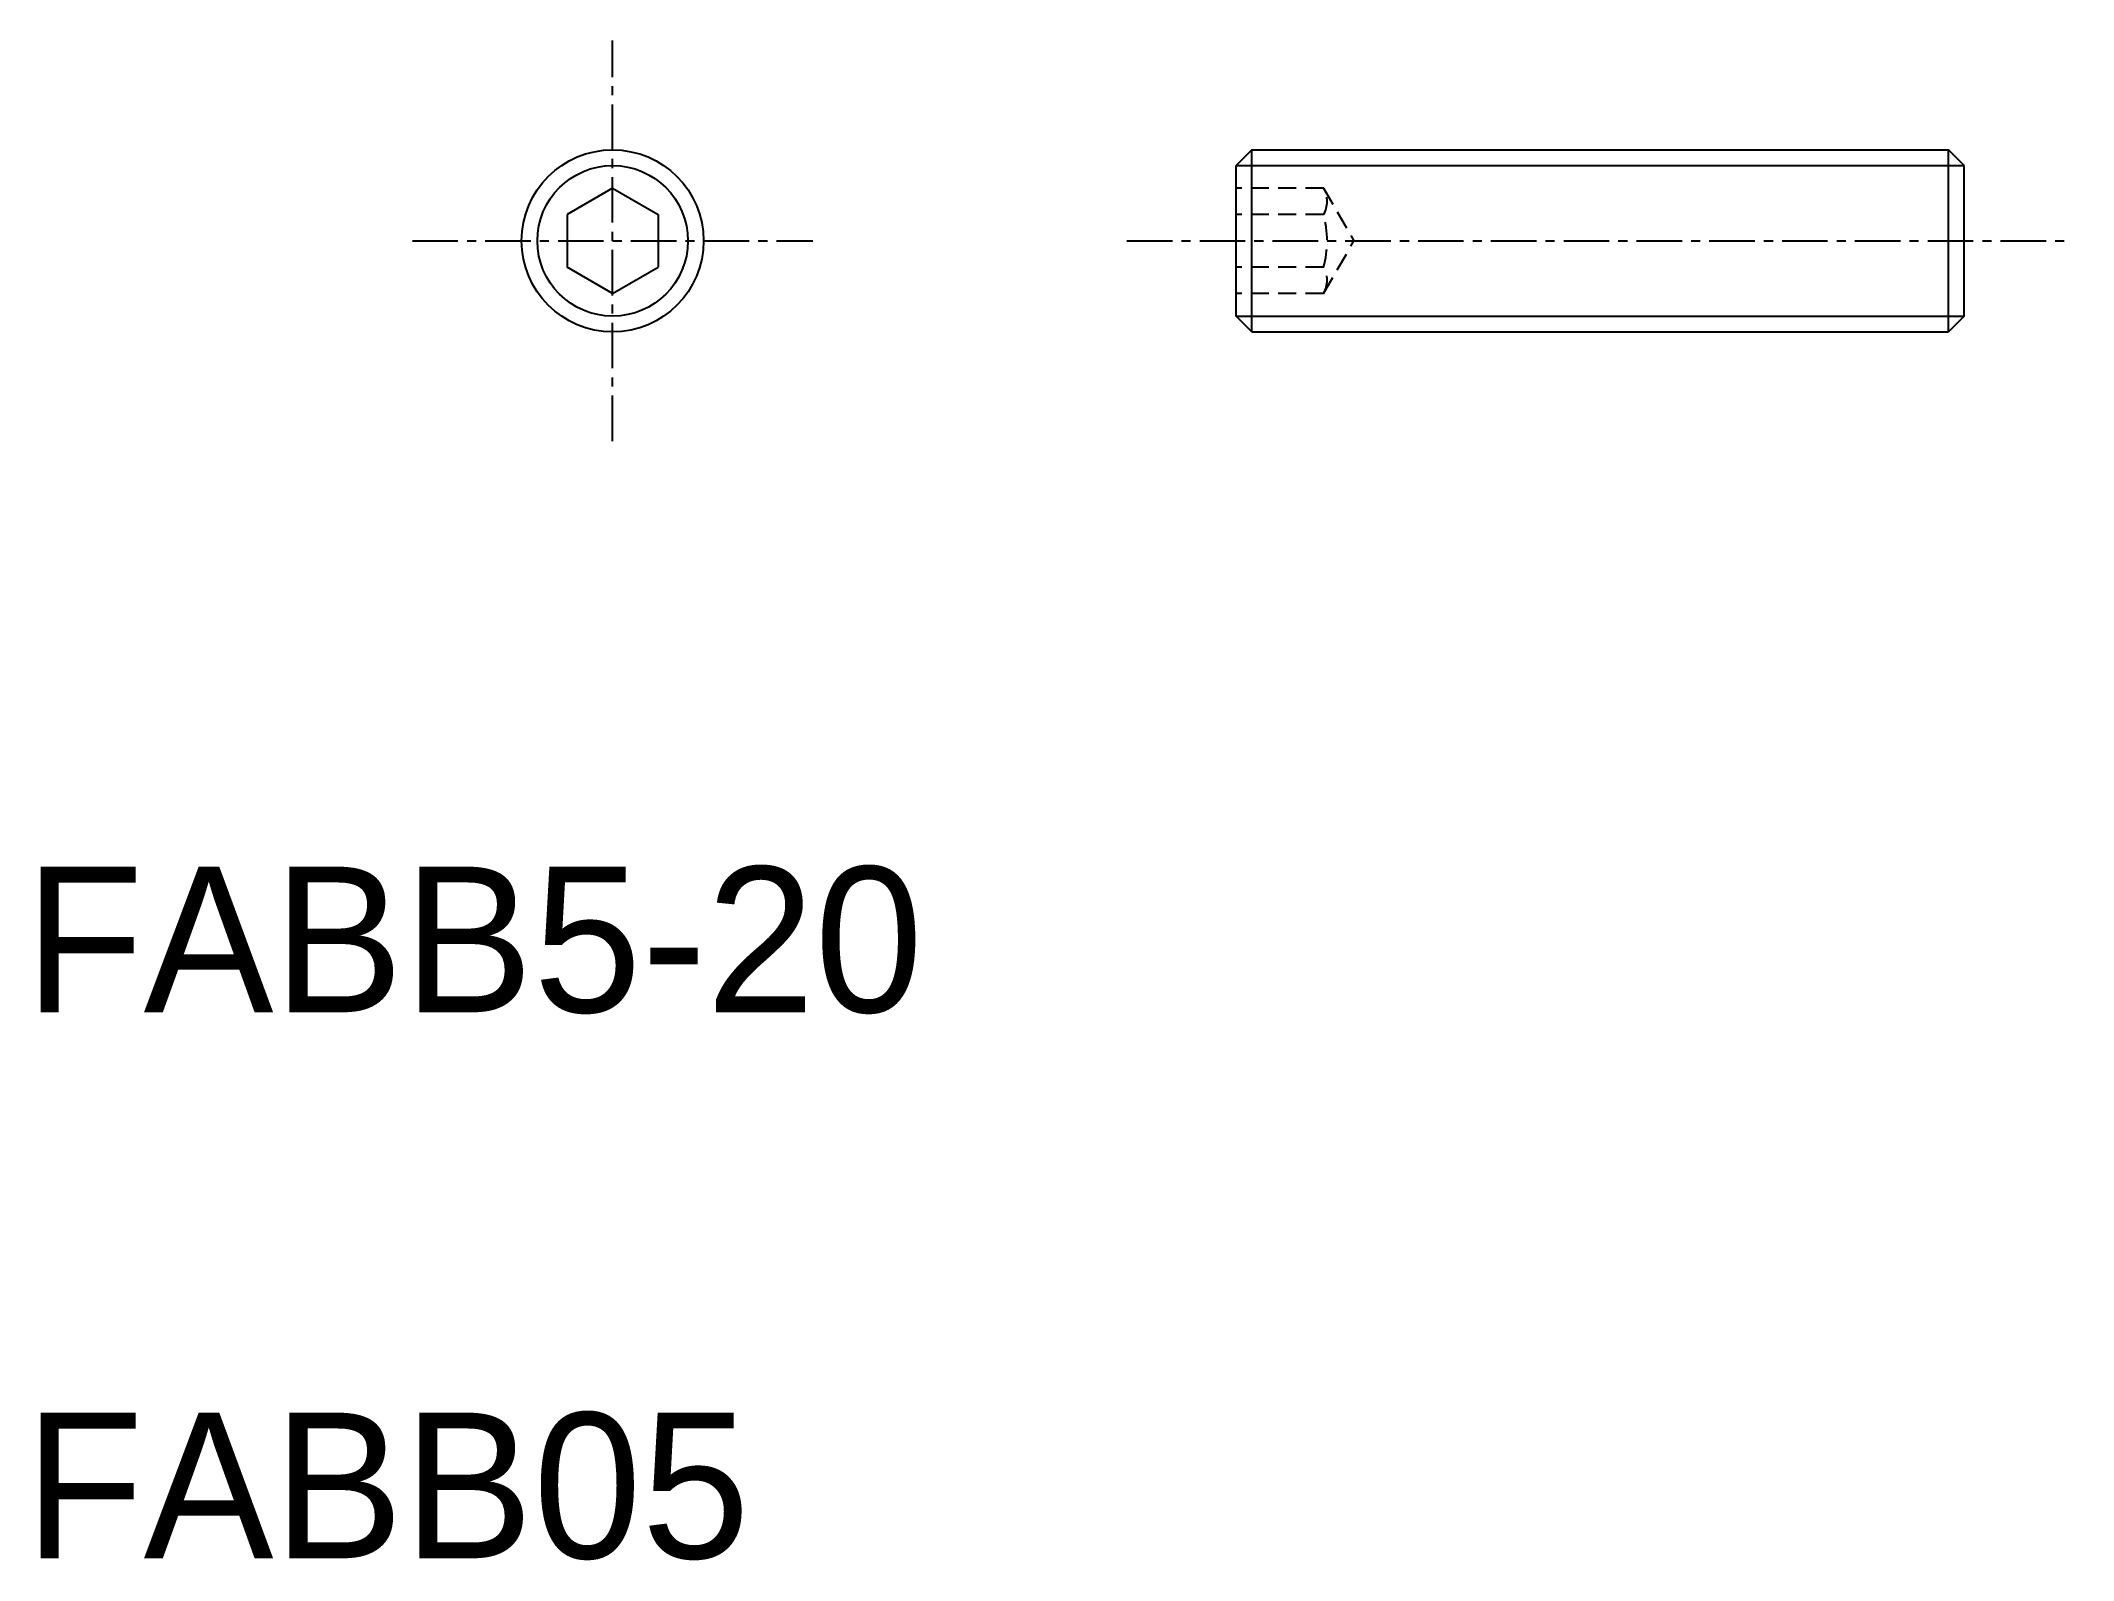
# Model space of a CAD drawing. Extents: x 112.6 to 168.5, y 49.8 to 91.6.
import ezdxf

# ---------------------------------------------------------------- set-up
doc = ezdxf.new("R2010")
doc.units = 0
doc.linetypes.add('CENTER', pattern=[2, 1.25, -0.25, 0.25, -0.25])
doc.linetypes.add('DASHED', pattern=[0.75, 0.5, -0.25])
doc.layers.get('0').update_dxf_attribs({"linetype": 'CONTINUOUS'})
doc.layers.add('CENTER', color=1, linetype='CENTER')

msp = doc.modelspace()

# ---------------------------------------------------------------- linework, layer by layer
at = {"color": 7, "linetype": 'CONTINUOUS'}
for p, q in [((145.914, 88.551), (145.481, 88.118)), ((145.914, 88.551), (165.048, 88.551)), ((145.914, 83.551), (145.914, 88.551)), ((165.048, 83.551), (165.048, 88.551)), ((165.481, 88.118), (165.048, 88.551)), ((145.481, 83.984), (145.481, 88.118)), ((165.481, 83.984), (165.481, 88.118)), ((128.353, 87.494), (127.103, 86.773)), ((128.353, 87.494), (129.603, 86.773)), ((127.103, 86.773), (127.103, 85.329)), ((129.603, 86.773), (129.603, 85.329)), ((128.353, 84.607), (127.103, 85.329)), ((128.353, 84.607), (129.603, 85.329)), ((145.914, 83.551), (145.481, 83.984)), ((165.481, 83.984), (165.048, 83.551)), ((145.914, 83.551), (165.048, 83.551))]:
    msp.add_line(p, q, dxfattribs=at)
at = {"color": 3, "linetype": 'CONTINUOUS'}
for p, q in [((145.481, 88.118), (165.481, 88.118)), ((145.481, 83.984), (165.481, 83.984))]:
    msp.add_line(p, q, dxfattribs=at)
at = {"color": 3, "linetype": 'DASHED'}
for p, q in [((147.884, 87.494), (145.481, 87.494)), ((147.884, 87.494), (148.718, 86.051)), ((147.884, 86.773), (145.481, 86.773)), ((147.884, 84.607), (148.718, 86.051)), ((147.884, 85.329), (145.481, 85.329)), ((147.884, 84.607), (145.481, 84.607))]:
    msp.add_line(p, q, dxfattribs=at)
at = {"color": 7, "linetype": 'CONTINUOUS'}
msp.add_circle((128.353, 86.051), 2.5, dxfattribs=at)
at = {"color": 3, "linetype": 'CONTINUOUS'}
msp.add_circle((128.353, 86.051), 2.067, dxfattribs=at)
at = {"color": 3, "linetype": 'DASHED'}
for centre, radius, start, end in [((147.259, 87.133), 0.722, 330, 30), ((145.239, 86.051), 2.742, 344.7385, 15.2615), ((147.259, 84.968), 0.722, 330, 30)]:
    msp.add_arc(centre, radius, start, end, dxfattribs=at)
at = {"layer": 'CENTER', "color": 1, "linetype": 'CENTER'}
for p, q in [((128.353, 80.551), (128.353, 91.551)), ((122.853, 86.051), (133.853, 86.051)), ((142.481, 86.051), (168.481, 86.051))]:
    msp.add_line(p, q, dxfattribs=at)

# ---------------------------------------------------------------- texts
at = {"color": 7, "linetype": 'CONTINUOUS'}
for s, p in [('FABB5-20', (112.201, 64.858)), ('FABB05', (112.201, 49.858))]:
    msp.add_text(s, height=4, dxfattribs=at).set_placement(p)

doc.saveas('drawing.dxf')
